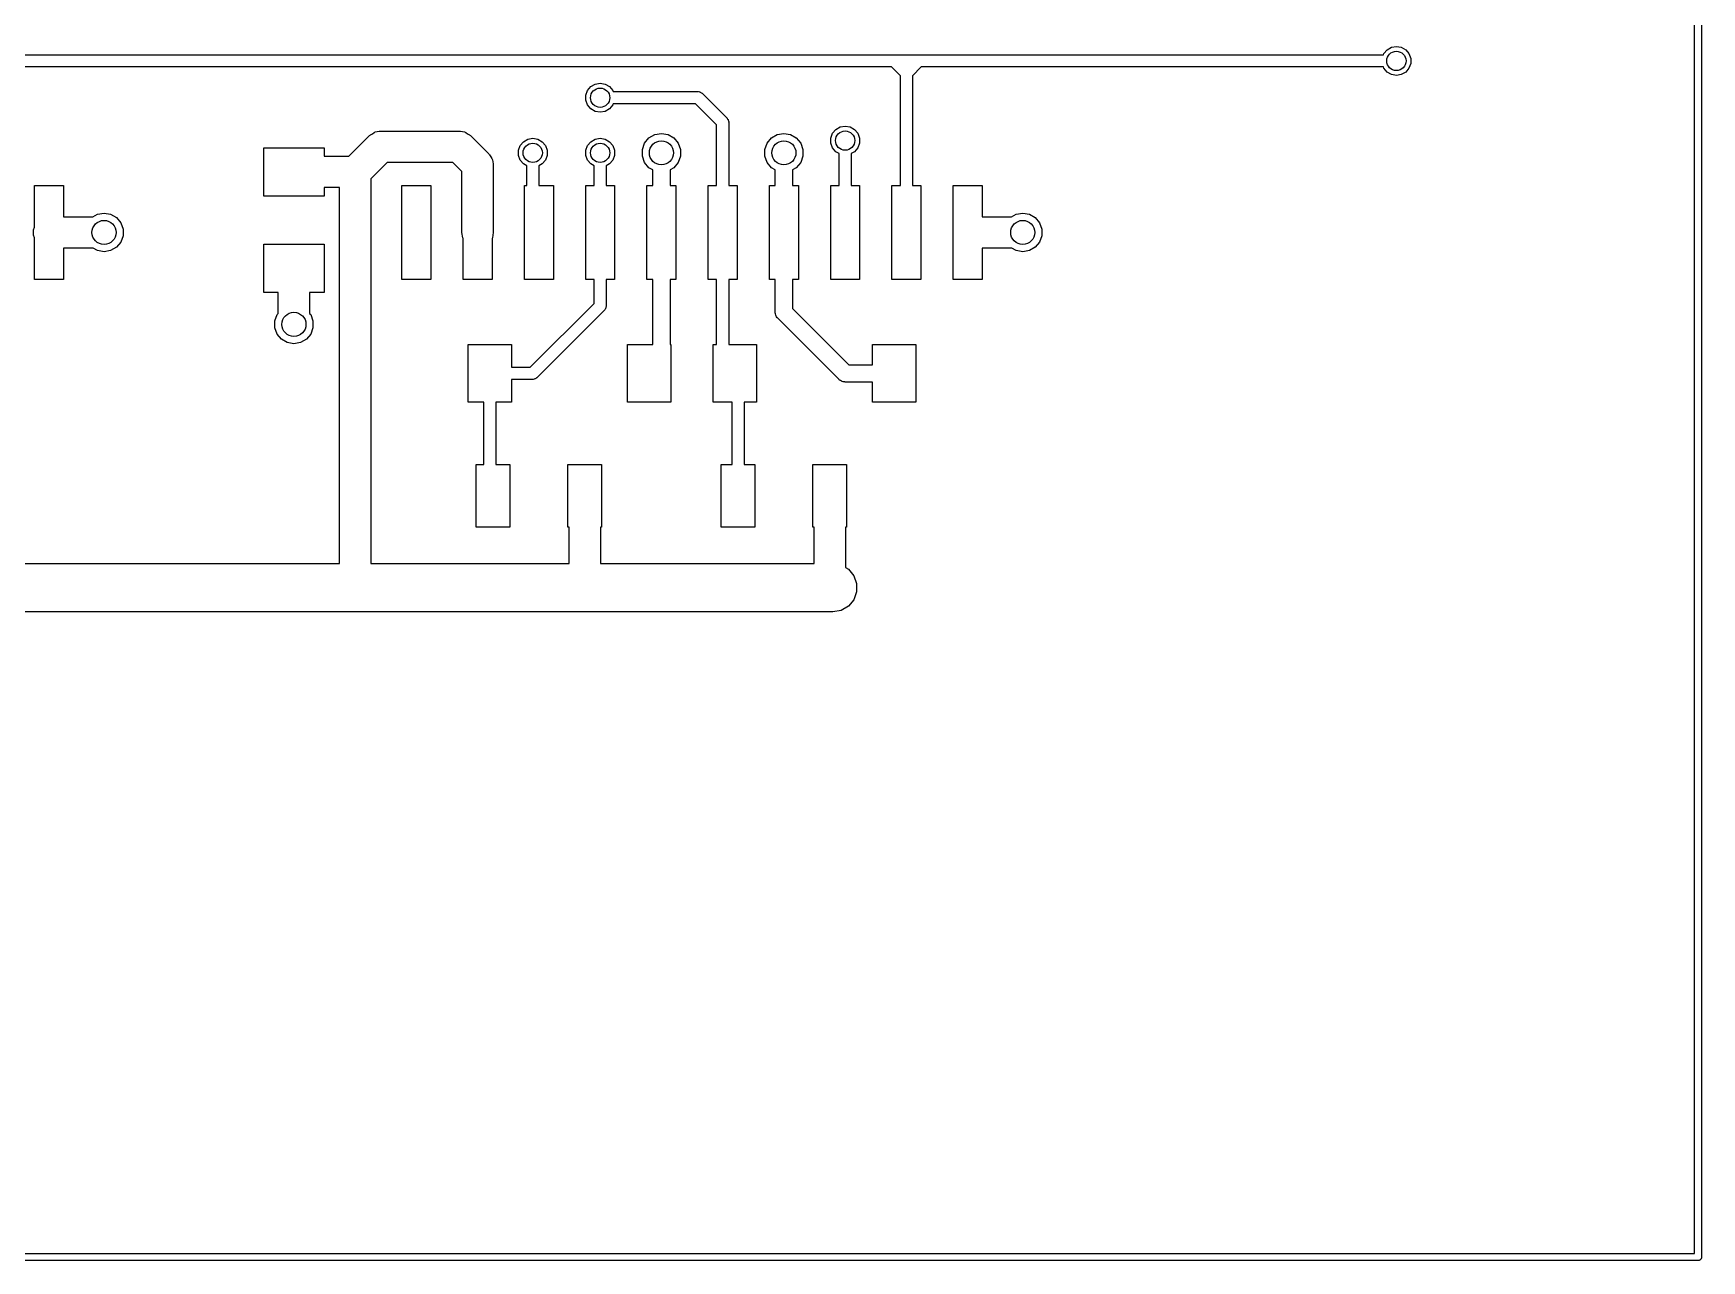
# Model space of a CAD drawing. Extents: x 25 to 125, y -125 to -25.
# Drawn here: x 90.48 to 125.08, y -125.08 to -99.63 of the extents above; entities that cross this region are included whole.
import ezdxf

# ---------------------------------------------------------------- set-up
doc = ezdxf.new("R2010")
doc.units = 0
doc.header["$MEASUREMENT"] = 0
doc.layers.add('BLACK', color=7, linetype='CONTINUOUS')

msp = doc.modelspace()

# ---------------------------------------------------------------- linework, layer by layer
at = {"layer": 'Black'}
for p, q in [((124.925, -124.925), (124.925, -25.075)), ((125.075, -25), (125.075, -125)), ((118.484, -100.052), (118.551, -99.9723)), ((118.551, -99.9723), (118.642, -99.92)), ((118.642, -99.92), (118.745, -99.9018)), ((118.745, -99.9018), (118.848, -99.92)), ((118.848, -99.92), (118.939, -99.9723)), ((118.939, -99.9723), (119.006, -100.052)), ((89.916, -100.078), (108.331, -100.078)), ((108.331, -100.078), (108.585, -100.078)), ((108.585, -100.078), (108.585, -100.078)), ((108.585, -100.078), (108.839, -100.078)), ((108.839, -100.078), (118.475, -100.078)), ((118.475, -100.078), (118.484, -100.052)), ((119.006, -100.052), (119.042, -100.151)), ((119.042, -100.255), (119.006, -100.354)), ((119.042, -100.151), (119.042, -100.255)), ((108.279, -100.328), (89.9678, -100.328)), ((102.132, -100.682), (102.235, -100.664)), ((102.235, -100.664), (102.338, -100.682)), ((108.46, -100.509), (108.279, -100.328)), ((108.46, -102.785), (108.46, -100.509)), ((108.891, -100.328), (108.71, -100.509)), ((108.71, -100.509), (108.71, -102.785)), ((118.475, -100.328), (108.891, -100.328)), ((118.484, -100.354), (118.475, -100.328)), ((118.551, -100.434), (118.484, -100.354)), ((118.642, -100.486), (118.551, -100.434)), ((118.745, -100.504), (118.642, -100.486)), ((118.848, -100.486), (118.745, -100.504)), ((118.939, -100.434), (118.848, -100.486)), ((119.006, -100.354), (118.939, -100.434)), ((101.938, -100.913), (101.974, -100.814)), ((101.938, -101.017), (101.938, -100.913)), ((101.974, -100.814), (102.041, -100.734)), ((102.041, -100.734), (102.132, -100.682)), ((102.338, -100.682), (102.429, -100.734)), ((102.429, -100.734), (102.496, -100.814)), ((102.496, -100.814), (102.505, -100.84)), ((102.505, -100.84), (104.267, -100.84)), ((104.267, -100.84), (104.272, -100.841)), ((104.272, -100.841), (104.278, -100.84)), ((104.278, -100.84), (104.294, -100.845)), ((104.294, -100.845), (104.31, -100.848)), ((104.31, -100.848), (104.315, -100.85)), ((104.315, -100.85), (104.32, -100.852)), ((104.32, -100.852), (104.333, -100.861)), ((104.333, -100.861), (104.347, -100.869)), ((104.347, -100.869), (104.351, -100.873)), ((104.351, -100.873), (104.355, -100.877)), ((104.355, -100.877), (104.863, -101.385)), ((101.974, -101.116), (101.938, -101.017)), ((102.041, -101.196), (101.974, -101.116)), ((102.132, -101.248), (102.041, -101.196)), ((102.235, -101.266), (102.132, -101.248)), ((102.338, -101.248), (102.235, -101.266)), ((102.429, -101.196), (102.338, -101.248)), ((102.496, -101.116), (102.429, -101.196)), ((102.505, -101.09), (102.496, -101.116)), ((104.215, -101.09), (102.505, -101.09)), ((104.65, -101.525), (104.215, -101.09)), ((97.5119, -101.711), (97.5466, -101.686)), ((97.5466, -101.686), (97.5605, -101.683)), ((97.5605, -101.683), (97.5728, -101.676)), ((97.5728, -101.676), (97.6147, -101.668)), ((97.6147, -101.668), (97.6557, -101.657)), ((97.6557, -101.657), (97.6699, -101.658)), ((97.6699, -101.658), (97.684, -101.656)), ((97.684, -101.656), (99.314, -101.656)), ((99.314, -101.656), (99.3281, -101.658)), ((99.3281, -101.658), (99.3423, -101.657)), ((99.3423, -101.657), (99.3833, -101.668)), ((99.3833, -101.668), (99.4252, -101.676)), ((99.4252, -101.676), (99.4375, -101.683)), ((99.4375, -101.683), (99.4514, -101.686)), ((99.4514, -101.686), (99.4861, -101.711)), ((104.65, -102.785), (104.65, -101.525)), ((104.863, -101.385), (104.867, -101.389)), ((104.867, -101.389), (104.871, -101.393)), ((104.871, -101.393), (104.879, -101.407)), ((104.879, -101.407), (104.888, -101.42)), ((104.888, -101.42), (104.89, -101.425)), ((104.89, -101.425), (104.892, -101.43)), ((104.892, -101.43), (104.895, -101.446)), ((104.895, -101.446), (104.9, -101.462)), ((104.9, -101.462), (104.899, -101.468)), ((104.899, -101.468), (104.9, -101.473)), ((104.9, -101.473), (104.9, -102.785)), ((107.054, -101.703), (107.121, -101.623)), ((107.121, -101.623), (107.212, -101.571)), ((107.212, -101.571), (107.315, -101.553)), ((107.315, -101.553), (107.418, -101.571)), ((107.418, -101.571), (107.509, -101.623)), ((107.509, -101.623), (107.576, -101.703)), ((95.26, -103.005), (95.26, -102.005)), ((95.26, -102.005), (96.51, -102.005)), ((96.51, -102.005), (96.51, -102.18)), ((97.0254, -102.18), (97.4542, -101.751)), ((97.4542, -101.751), (97.4659, -101.743)), ((97.4659, -101.743), (97.4751, -101.732)), ((97.4751, -101.732), (97.5119, -101.711)), ((99.4861, -101.711), (99.5229, -101.732)), ((99.5229, -101.732), (99.5321, -101.743)), ((99.5321, -101.743), (99.5438, -101.751)), ((99.5438, -101.751), (99.9248, -102.132)), ((100.541, -102.056), (100.577, -101.957)), ((100.577, -101.957), (100.644, -101.877)), ((100.644, -101.877), (100.735, -101.825)), ((100.735, -101.825), (100.838, -101.807)), ((100.838, -101.807), (100.941, -101.825)), ((100.941, -101.825), (101.032, -101.877)), ((101.032, -101.877), (101.099, -101.957)), ((101.099, -101.957), (101.135, -102.056)), ((101.938, -102.056), (101.974, -101.957)), ((101.974, -101.957), (102.041, -101.877)), ((102.041, -101.877), (102.132, -101.825)), ((102.132, -101.825), (102.235, -101.807)), ((102.235, -101.807), (102.338, -101.825)), ((102.338, -101.825), (102.429, -101.877)), ((102.429, -101.877), (102.496, -101.957)), ((102.496, -101.957), (102.532, -102.056)), ((103.11, -102.038), (103.157, -101.907)), ((103.11, -102.178), (103.11, -102.038)), ((103.157, -101.907), (103.247, -101.8)), ((103.247, -101.8), (103.368, -101.731)), ((103.368, -101.731), (103.505, -101.706)), ((103.505, -101.706), (103.642, -101.731)), ((103.642, -101.731), (103.763, -101.8)), ((103.763, -101.8), (103.853, -101.907)), ((103.853, -101.907), (103.9, -102.038)), ((103.9, -102.038), (103.9, -102.178)), ((105.65, -102.038), (105.697, -101.907)), ((105.65, -102.178), (105.65, -102.038)), ((105.697, -101.907), (105.787, -101.8)), ((105.787, -101.8), (105.908, -101.731)), ((105.908, -101.731), (106.045, -101.706)), ((106.045, -101.706), (106.182, -101.731)), ((106.182, -101.731), (106.303, -101.8)), ((106.303, -101.8), (106.393, -101.907)), ((106.393, -101.907), (106.44, -102.038)), ((106.44, -102.038), (106.44, -102.178)), ((107.018, -101.802), (107.054, -101.703)), ((107.018, -101.906), (107.018, -101.802)), ((107.054, -102.005), (107.018, -101.906)), ((107.121, -102.085), (107.054, -102.005)), ((107.576, -102.005), (107.509, -102.085)), ((107.576, -101.703), (107.612, -101.802)), ((107.612, -101.906), (107.576, -102.005)), ((107.612, -101.802), (107.612, -101.906)), ((96.51, -102.18), (97.0254, -102.18)), ((97.8186, -102.306), (97.48, -102.645)), ((99.1794, -102.306), (97.8186, -102.306)), ((99.37, -102.497), (99.1794, -102.306)), ((99.9248, -102.132), (99.933, -102.144)), ((99.933, -102.144), (99.944, -102.153)), ((99.944, -102.153), (99.9652, -102.19)), ((99.9652, -102.19), (99.9895, -102.225)), ((99.9895, -102.225), (99.9933, -102.238)), ((99.9933, -102.238), (100, -102.251)), ((100, -102.251), (100.008, -102.293)), ((100.008, -102.293), (100.019, -102.334)), ((100.019, -102.334), (100.018, -102.348)), ((100.018, -102.348), (100.02, -102.362)), ((100.02, -102.362), (100.02, -103.76)), ((100.541, -102.16), (100.541, -102.056)), ((100.577, -102.259), (100.541, -102.16)), ((100.644, -102.339), (100.577, -102.259)), ((100.713, -102.378), (100.644, -102.339)), ((100.713, -102.785), (100.713, -102.378)), ((101.032, -102.339), (100.963, -102.378)), ((100.963, -102.378), (100.963, -102.785)), ((101.099, -102.259), (101.032, -102.339)), ((101.135, -102.16), (101.099, -102.259)), ((101.135, -102.056), (101.135, -102.16)), ((101.938, -102.16), (101.938, -102.056)), ((101.974, -102.259), (101.938, -102.16)), ((102.041, -102.339), (101.974, -102.259)), ((102.11, -102.378), (102.041, -102.339)), ((102.11, -102.785), (102.11, -102.378)), ((102.429, -102.339), (102.36, -102.378)), ((102.36, -102.378), (102.36, -102.785)), ((102.496, -102.259), (102.429, -102.339)), ((102.532, -102.16), (102.496, -102.259)), ((102.532, -102.056), (102.532, -102.16)), ((103.157, -102.309), (103.11, -102.178)), ((103.247, -102.416), (103.157, -102.309)), ((103.853, -102.309), (103.763, -102.416)), ((103.9, -102.178), (103.853, -102.309)), ((105.697, -102.309), (105.65, -102.178)), ((105.787, -102.416), (105.697, -102.309)), ((106.393, -102.309), (106.303, -102.416)), ((106.44, -102.178), (106.393, -102.309)), ((107.19, -102.124), (107.121, -102.085)), ((107.19, -102.785), (107.19, -102.124)), ((107.509, -102.085), (107.44, -102.124)), ((107.44, -102.124), (107.44, -102.785)), ((97.48, -102.645), (97.48, -110.625)), ((99.37, -103.76), (99.37, -102.497)), ((103.325, -102.461), (103.247, -102.416)), ((103.325, -102.785), (103.325, -102.461)), ((103.763, -102.416), (103.685, -102.461)), ((103.685, -102.461), (103.685, -102.785)), ((105.865, -102.461), (105.787, -102.416)), ((105.865, -102.785), (105.865, -102.461)), ((106.303, -102.416), (106.225, -102.461)), ((106.225, -102.461), (106.225, -102.785)), ((90.505, -103.648), (90.505, -102.785)), ((90.505, -102.785), (91.105, -102.785)), ((91.105, -102.785), (91.105, -103.435)), ((96.51, -103.005), (95.26, -103.005)), ((96.83, -102.83), (96.51, -102.83)), ((96.51, -102.83), (96.51, -103.005)), ((96.83, -110.625), (96.83, -102.83)), ((98.125, -104.735), (98.125, -102.785)), ((98.125, -102.785), (98.725, -102.785)), ((98.725, -102.785), (98.725, -104.735)), ((100.665, -104.735), (100.665, -102.785)), ((100.665, -102.785), (100.713, -102.785)), ((100.963, -102.785), (101.265, -102.785)), ((101.265, -102.785), (101.265, -104.735)), ((101.935, -104.735), (101.935, -102.785)), ((101.935, -102.785), (102.11, -102.785)), ((102.36, -102.785), (102.535, -102.785)), ((102.535, -102.785), (102.535, -104.735)), ((103.205, -104.735), (103.205, -102.785)), ((103.205, -102.785), (103.325, -102.785)), ((103.685, -102.785), (103.805, -102.785)), ((103.805, -102.785), (103.805, -104.735)), ((104.475, -104.735), (104.475, -102.785)), ((104.475, -102.785), (104.65, -102.785)), ((104.9, -102.785), (105.075, -102.785)), ((105.075, -102.785), (105.075, -104.735)), ((105.745, -104.735), (105.745, -102.785)), ((105.745, -102.785), (105.865, -102.785)), ((106.225, -102.785), (106.345, -102.785)), ((106.345, -102.785), (106.345, -104.735)), ((107.015, -104.735), (107.015, -102.785)), ((107.015, -102.785), (107.19, -102.785)), ((107.44, -102.785), (107.615, -102.785)), ((107.615, -102.785), (107.615, -104.735)), ((108.285, -104.735), (108.285, -102.785)), ((108.285, -102.785), (108.46, -102.785)), ((108.71, -102.785), (108.885, -102.785)), ((108.885, -102.785), (108.885, -104.735)), ((109.555, -104.735), (109.555, -102.785)), ((109.555, -102.785), (110.155, -102.785)), ((110.155, -102.785), (110.155, -103.435)), ((91.7183, -103.435), (91.8107, -103.382)), ((91.8107, -103.382), (91.948, -103.357)), ((91.948, -103.357), (92.0853, -103.382)), ((92.0853, -103.382), (92.2061, -103.451)), ((110.768, -103.435), (110.861, -103.382)), ((110.861, -103.382), (110.998, -103.357)), ((110.998, -103.357), (111.135, -103.382)), ((111.135, -103.382), (111.256, -103.451)), ((90.4849, -103.704), (90.505, -103.648)), ((90.4849, -103.816), (90.4849, -103.704)), ((91.105, -103.435), (91.7183, -103.435)), ((92.2061, -103.451), (92.2957, -103.558)), ((92.2957, -103.558), (92.3434, -103.689)), ((92.3434, -103.689), (92.3434, -103.829)), ((99.3896, -103.871), (99.37, -103.76)), ((100.02, -103.76), (100, -103.871)), ((110.155, -103.435), (110.768, -103.435)), ((111.256, -103.451), (111.346, -103.558)), ((111.346, -103.558), (111.393, -103.689)), ((111.393, -103.689), (111.393, -103.829)), ((90.505, -103.872), (90.4849, -103.816)), ((90.505, -104.735), (90.505, -103.872)), ((91.7218, -104.085), (91.105, -104.085)), ((91.105, -104.085), (91.105, -104.735)), ((91.8107, -104.136), (91.7218, -104.085)), ((92.2061, -104.067), (92.0853, -104.136)), ((92.2957, -103.96), (92.2061, -104.067)), ((92.3434, -103.829), (92.2957, -103.96)), ((95.26, -105.005), (95.26, -104.005)), ((95.26, -104.005), (96.51, -104.005)), ((96.51, -104.005), (96.51, -105.005)), ((99.395, -103.881), (99.3896, -103.871)), ((99.395, -104.735), (99.395, -103.881)), ((100, -103.871), (99.995, -103.881)), ((99.995, -103.881), (99.995, -104.735)), ((110.772, -104.085), (110.155, -104.085)), ((110.155, -104.085), (110.155, -104.735)), ((110.861, -104.136), (110.772, -104.085)), ((111.256, -104.067), (111.135, -104.136)), ((111.346, -103.96), (111.256, -104.067)), ((111.393, -103.829), (111.346, -103.96)), ((91.948, -104.161), (91.8107, -104.136)), ((92.0853, -104.136), (91.948, -104.161)), ((110.998, -104.161), (110.861, -104.136)), ((111.135, -104.136), (110.998, -104.161)), ((91.105, -104.735), (90.505, -104.735)), ((98.725, -104.735), (98.125, -104.735)), ((99.995, -104.735), (99.395, -104.735)), ((101.265, -104.735), (100.665, -104.735)), ((102.11, -104.735), (101.935, -104.735)), ((102.11, -105.231), (102.11, -104.735)), ((102.535, -104.735), (102.36, -104.735)), ((102.36, -104.735), (102.36, -105.283)), ((103.325, -104.735), (103.205, -104.735)), ((103.325, -106.08), (103.325, -104.735)), ((103.805, -104.735), (103.685, -104.735)), ((103.685, -104.735), (103.685, -106.08)), ((104.65, -104.735), (104.475, -104.735)), ((104.65, -106.08), (104.65, -104.735)), ((105.075, -104.735), (104.9, -104.735)), ((104.9, -104.735), (104.9, -106.08)), ((105.865, -104.735), (105.745, -104.735)), ((105.865, -105.41), (105.865, -104.735)), ((106.345, -104.735), (106.225, -104.735)), ((106.225, -104.735), (106.225, -105.335)), ((107.615, -104.735), (107.015, -104.735)), ((108.885, -104.735), (108.285, -104.735)), ((110.155, -104.735), (109.555, -104.735)), ((95.56, -105.005), (95.26, -105.005)), ((95.56, -105.436), (95.56, -105.005)), ((96.51, -105.005), (96.21, -105.005)), ((96.21, -105.005), (96.21, -105.436)), ((95.4896, -105.594), (95.5373, -105.463)), ((95.5373, -105.463), (95.56, -105.436)), ((96.21, -105.436), (96.2327, -105.463)), ((96.2327, -105.463), (96.2804, -105.594)), ((100.786, -106.555), (102.11, -105.231)), ((102.323, -105.371), (100.926, -106.768)), ((102.327, -105.367), (102.323, -105.371)), ((102.331, -105.363), (102.327, -105.367)), ((102.339, -105.349), (102.331, -105.363)), ((102.348, -105.336), (102.339, -105.349)), ((102.35, -105.331), (102.348, -105.336)), ((102.352, -105.326), (102.35, -105.331)), ((102.355, -105.31), (102.352, -105.326)), ((102.36, -105.294), (102.355, -105.31)), ((102.36, -105.283), (102.359, -105.288)), ((102.359, -105.288), (102.36, -105.294)), ((105.866, -105.418), (105.865, -105.41)), ((105.866, -105.426), (105.866, -105.418)), ((105.872, -105.448), (105.866, -105.426)), ((105.876, -105.472), (105.872, -105.448)), ((105.88, -105.478), (105.876, -105.472)), ((105.882, -105.486), (105.88, -105.478)), ((105.895, -105.505), (105.882, -105.486)), ((105.907, -105.526), (105.895, -105.505)), ((106.225, -105.335), (107.39, -106.5)), ((95.4896, -105.734), (95.4896, -105.594)), ((95.5373, -105.865), (95.4896, -105.734)), ((96.2804, -105.734), (96.2327, -105.865)), ((96.2804, -105.594), (96.2804, -105.734)), ((105.913, -105.531), (105.907, -105.526)), ((105.918, -105.537), (105.913, -105.531)), ((107.188, -106.807), (105.918, -105.537)), ((95.6269, -105.972), (95.5373, -105.865)), ((95.7477, -106.041), (95.6269, -105.972)), ((95.885, -106.066), (95.7477, -106.041)), ((96.0223, -106.041), (95.885, -106.066)), ((96.1431, -105.972), (96.0223, -106.041)), ((96.2327, -105.865), (96.1431, -105.972)), ((99.5, -107.28), (99.5, -106.08)), ((99.5, -106.08), (100.4, -106.08)), ((100.4, -106.08), (100.4, -106.555)), ((102.8, -107.28), (102.8, -106.08)), ((102.8, -106.08), (103.325, -106.08)), ((103.685, -106.08), (103.7, -106.08)), ((103.7, -106.08), (103.7, -107.28)), ((104.58, -107.28), (104.58, -106.08)), ((104.58, -106.08), (104.65, -106.08)), ((104.9, -106.08), (105.48, -106.08)), ((105.48, -106.08), (105.48, -107.28)), ((107.88, -106.5), (107.88, -106.08)), ((107.88, -106.08), (108.78, -106.08)), ((108.78, -106.08), (108.78, -107.28)), ((107.39, -106.5), (107.88, -106.5)), ((100.4, -106.555), (100.786, -106.555)), ((100.838, -106.805), (100.4, -106.805)), ((100.4, -106.805), (100.4, -107.28)), ((100.843, -106.804), (100.838, -106.805)), ((100.849, -106.805), (100.843, -106.804)), ((100.865, -106.8), (100.849, -106.805)), ((100.881, -106.797), (100.865, -106.8)), ((100.886, -106.795), (100.881, -106.797)), ((100.891, -106.793), (100.886, -106.795)), ((100.904, -106.784), (100.891, -106.793)), ((100.918, -106.776), (100.904, -106.784)), ((100.922, -106.772), (100.918, -106.776)), ((100.926, -106.768), (100.922, -106.772)), ((107.194, -106.812), (107.188, -106.807)), ((107.199, -106.818), (107.194, -106.812)), ((107.22, -106.83), (107.199, -106.818)), ((107.239, -106.843), (107.22, -106.83)), ((107.247, -106.845), (107.239, -106.843)), ((107.253, -106.849), (107.247, -106.845)), ((107.277, -106.853), (107.253, -106.849)), ((107.299, -106.859), (107.277, -106.853)), ((107.307, -106.859), (107.299, -106.859)), ((107.315, -106.86), (107.307, -106.859)), ((107.88, -106.86), (107.315, -106.86)), ((107.88, -107.28), (107.88, -106.86)), ((99.825, -107.28), (99.5, -107.28)), ((99.825, -108.57), (99.825, -107.28)), ((100.4, -107.28), (100.075, -107.28)), ((100.075, -107.28), (100.075, -108.57)), ((103.7, -107.28), (102.8, -107.28)), ((104.97, -107.28), (104.58, -107.28)), ((104.97, -108.57), (104.97, -107.28)), ((105.48, -107.28), (105.22, -107.28)), ((105.22, -107.28), (105.22, -108.57)), ((108.78, -107.28), (107.88, -107.28)), ((99.665, -109.87), (99.665, -108.57)), ((99.665, -108.57), (99.825, -108.57)), ((100.075, -108.57), (100.365, -108.57)), ((100.365, -108.57), (100.365, -109.87)), ((101.565, -109.87), (101.565, -108.57)), ((101.565, -108.57), (102.265, -108.57)), ((102.265, -108.57), (102.265, -109.87)), ((104.745, -109.87), (104.745, -108.57)), ((104.745, -108.57), (104.97, -108.57)), ((105.22, -108.57), (105.445, -108.57)), ((105.445, -108.57), (105.445, -109.87)), ((106.645, -109.87), (106.645, -108.57)), ((106.645, -108.57), (107.345, -108.57)), ((107.345, -108.57), (107.345, -109.87)), ((100.365, -109.87), (99.665, -109.87)), ((101.59, -109.87), (101.565, -109.87)), ((101.59, -110.625), (101.59, -109.87)), ((102.265, -109.87), (102.24, -109.87)), ((102.24, -109.87), (102.24, -110.625)), ((105.445, -109.87), (104.745, -109.87)), ((106.67, -109.87), (106.645, -109.87)), ((106.67, -110.625), (106.67, -109.87)), ((107.345, -109.87), (107.32, -109.87)), ((107.32, -109.87), (107.32, -110.706)), ((88.27, -110.625), (96.83, -110.625)), ((97.48, -110.625), (101.59, -110.625)), ((102.24, -110.625), (106.67, -110.625)), ((107.32, -110.706), (107.382, -110.742)), ((107.382, -110.742), (107.494, -110.875)), ((107.494, -110.875), (107.553, -111.038)), ((107.553, -111.038), (107.553, -111.212)), ((107.494, -111.375), (107.382, -111.508)), ((107.553, -111.212), (107.494, -111.375)), ((97.155, -111.625), (87.884, -111.625)), ((101.981, -111.625), (97.155, -111.625)), ((107.061, -111.625), (101.981, -111.625)), ((107.232, -111.595), (107.061, -111.625)), ((107.382, -111.508), (107.232, -111.595)), ((125, -125.075), (25, -125.075)), ((25.075, -124.925), (124.925, -124.925)), ((125.006, -125.074), (125, -125.075)), ((125.013, -125.074), (125.006, -125.074)), ((125.019, -125.072), (125.013, -125.074)), ((125.026, -125.07), (125.019, -125.072)), ((125.031, -125.067), (125.026, -125.07)), ((125.037, -125.065), (125.031, -125.067)), ((125.043, -125.061), (125.037, -125.065)), ((125.048, -125.057), (125.043, -125.061)), ((125.052, -125.052), (125.048, -125.057)), ((125.057, -125.048), (125.052, -125.052)), ((125.061, -125.043), (125.057, -125.048)), ((125.065, -125.037), (125.061, -125.043)), ((125.067, -125.031), (125.065, -125.037)), ((125.07, -125.026), (125.067, -125.031)), ((125.072, -125.019), (125.07, -125.026)), ((125.074, -125.013), (125.072, -125.019)), ((125.075, -125), (125.074, -125.006)), ((125.074, -125.006), (125.074, -125.013))]:
    msp.add_line(p, q, dxfattribs=at)
for centre, radius in [((118.745, -100.203), 0.2), ((102.235, -100.965), 0.2), ((107.315, -101.854), 0.2), ((100.838, -102.108), 0.2), ((102.235, -102.108), 0.2), ((103.505, -102.108), 0.25), ((106.045, -102.108), 0.25), ((91.948, -103.759), 0.25), ((110.998, -103.759), 0.25), ((95.885, -105.664), 0.25)]:
    msp.add_circle(centre, radius, dxfattribs=at)

doc.saveas('drawing.dxf')
